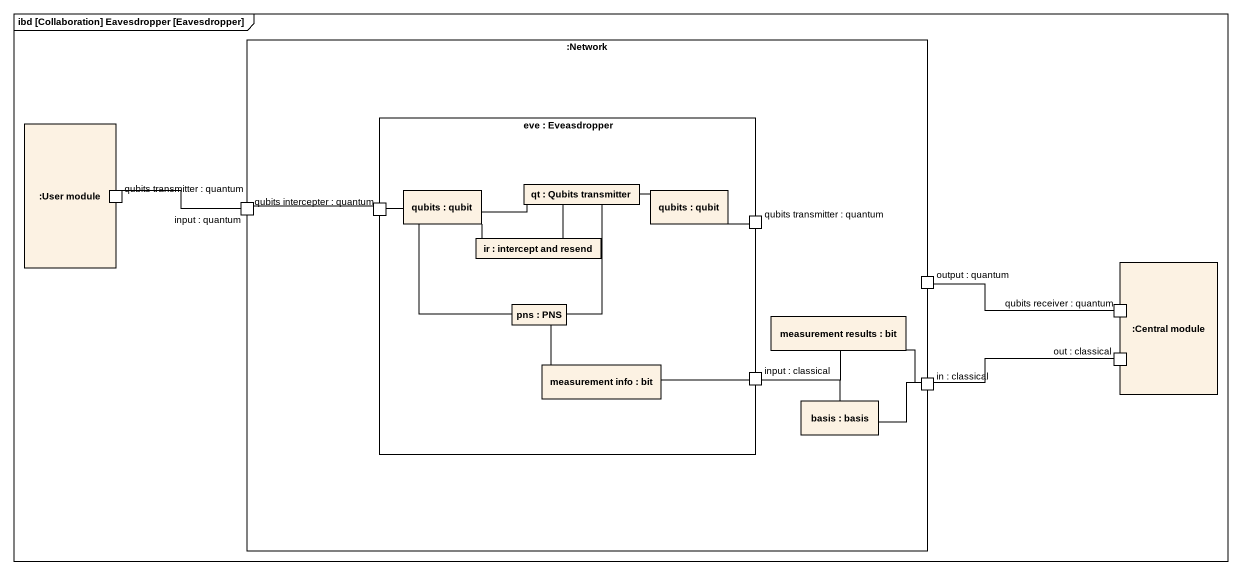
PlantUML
@startuml
mainframe ibd [Collaboration] Eavesdropper [Eavesdropper]
rectangle ":Network" as Network_ {
  rectangle "eve : Eveasdropper" as eve {
    rectangle "qubits : qubit" as qubits
    rectangle "qt : Qubits transmitter" as qt
    rectangle "qubits : qubit" as qubits_2
    port "qubits intercepter : quantum" as qubits_intercepter_quantum
    port "qubits transmitter : quantum" as qubits_transmitter_quantum_2
    rectangle "ir : intercept and resend" as ir
    rectangle "pns : PNS" as pns
    rectangle "measurement info : bit" as measurement_info
    port "input : classical" as input_classical
  }
  port "input : quantum" as input_quantum
  port "output : quantum" as output_quantum
  rectangle "measurement results : bit" as measurement_results
  port "in : classical" as in_classical
  rectangle "basis : basis" as basis
}
rectangle ":User module" as User_module {
  port "qubits transmitter : quantum" as qubits_transmitter_quantum
}
rectangle ":Central module" as Central_module {
  port "qubits receiver : quantum" as qubits_receiver_quantum
  port "out : classical" as out_classical
}
qubits_transmitter_quantum -right- input_quantum
qubits -right- qt
qubits -right- ir
qubits -- pns
qt -right- qubits_2
qubits_2 -right- qubits_transmitter_quantum_2
input_quantum -right- qubits_intercepter_quantum
qubits_intercepter_quantum -right- qubits
ir -up- qt
pns -up- qt
output_quantum -right- qubits_receiver_quantum
measurement_results -left- input_classical
measurement_info -up- pns
input_classical -left- measurement_info
in_classical -left- measurement_results
in_classical -left- basis
out_classical -left- in_classical
basis -left- input_classical
@enduml
